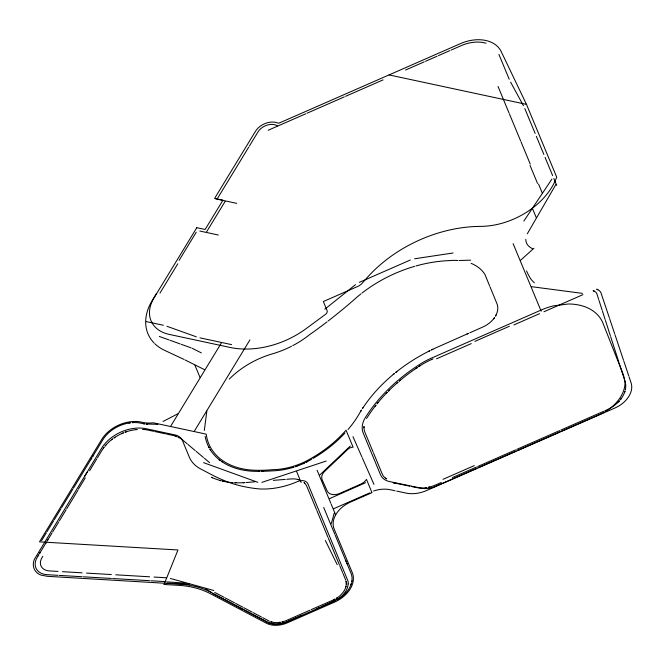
<?xml version="1.0" encoding="UTF-8"?>
<svg xmlns="http://www.w3.org/2000/svg" width="665" height="665" viewBox="0 0 665 665"><rect width="100%" height="100%" fill="white"/><g stroke="black" fill="none" stroke-linecap="round" stroke-linejoin="round"><path stroke-width="1" d="M348.202 583.945L348.219 582.781A18.337 13.009 -24.8 0 0 348.011 581.094L307.853 483.738A8.662 6.143 -24.8 0 0 297.563 481.535A66.392 47.115 -24.8 0 1 259.973 488.975A138.877 98.545 -24.8 0 1 226.699 481.551L221.495 479.407A297.488 211.088 -24.8 0 1 214.803 476.356L200.531 468.875A43.034 30.532 -24.8 0 1 189.143 456.689L182.41 440.446A15.918 11.297 -24.8 0 0 175.086 434.935L146.358 428.775A34.647 24.58 -24.8 0 0 101.454 448.468L34.48 559.149A17.889 12.693 -24.8 0 0 33.824 560.944L33.541 562.141A20.74 14.713 -24.8 0 0 40.814 575.067L47.423 576.322L180.481 584.169A92.851 65.885 -24.8 0 1 209.708 591.659L267.089 621.858L272.5 623.77A21.563 15.303 -24.8 0 0 279.649 623.837L285.576 622.299L297.014 617.361M363.946 427.637L364.013 426.406A24.58 17.44 -24.8 0 0 364.952 432.383L373.132 452.084M204.321 430.496L206.84 411.053M625.566 388.568L625.333 389.815A28.088 19.933 -24.8 0 0 625.042 381.452L624.269 379.025M351.951 580.952L351.694 582.207A26.45 18.77 -24.8 0 0 351.029 573.321L346.631 562.731L347.072 563.804M345.833 586.804L346.141 585.724A19.194 13.616 -24.8 0 1 336.349 598.367L337.488 597.577M331.237 523.796L334.196 513.239M624.659 392.259L625.042 390.995A28.088 19.933 -24.8 0 1 620.287 399.823L621.168 398.634M350.912 584.685L351.378 583.429A26.45 18.77 -24.8 0 1 336.956 599.83L338.369 599.007M164.039 584.535L177.962 549.972L39.493 541.859L101.662 439.532A30.665 21.762 -24.8 0 1 141.396 422.109L142.775 422.408A30.199 21.43 -24.8 0 0 153.299 422.799L206.217 434.145A72.327 51.321 -24.8 0 0 253.955 470.205A119.143 84.538 -24.8 0 0 272.426 469.673A58.437 41.463 -24.8 0 0 310.838 458.551A105.02 74.522 -24.8 0 0 346.058 430.189L353.123 447.213A5.852 4.156 -24.8 0 0 347.795 449.365L324.786 471.219A10.532 7.473 -24.8 0 0 322.159 479.806L327.155 490.928A10.532 7.473 -24.8 0 0 339.64 493.447L360.696 484.153A10.532 7.473 -24.8 0 0 366.482 479.399L371.993 492.665A25.511 18.105 -24.8 0 0 370.995 493.081L350.189 502.2A25.511 18.105 -24.8 0 0 334.146 528.999L352.317 572.764A27.855 19.767 -24.8 0 1 334.387 602.199L287.479 622.764A22.701 16.11 -24.8 0 1 266.399 623.221L210.381 593.687A91.994 65.278 -24.8 0 0 178.461 585.316L164.172 584.477M496.148 314.886L495.483 316.124A22.236 15.777 -24.8 0 0 496.938 303.647L490.063 286.939M527.295 233.806L555.84 184.579M84.472 476.689L87.448 471.734M42.809 556.297L41.995 557.661A14.04 9.958 -24.8 0 0 49.459 570.927L57.996 571.426M41.538 540.695L46.384 532.707M47.032 531.643L53.69 520.695M54.322 519.648L60.947 508.742M61.579 507.694L72.826 489.191M73.466 488.135L91.961 457.695L91.213 458.917M93.341 455.417L92.601 456.639L102.842 439.789A29.26 20.765 -24.8 0 1 130.406 422.799L128.852 423.023M52.651 531.975L58.828 521.792M59.468 520.737L66.118 509.772M66.758 508.717L77.938 490.271M78.387 489.191L85.286 477.836M89.584 470.762L96.882 458.742M97.522 457.695L102.003 450.321A35.578 25.245 -24.8 0 1 104.122 447.221L103.374 448.243M38.08 555.907L38.828 554.685L37.298 557.195A18.495 13.125 -24.8 0 0 47.124 574.685L58.046 575.325M40.208 552.407L39.468 553.629L46.492 542.091L45.752 543.313M47.88 539.814L47.132 541.036L52.003 533.039M156.466 293.539L152.285 300.397A57.348 40.69 -24.8 0 0 154.097 343.007M179.134 260.323L196.283 232.16M159.957 293.099L177.796 263.797M217.388 198.611L248.776 147.056M249.417 146.009L258.053 131.836A12.643 8.969 -24.8 0 1 277.313 125.76M206.566 231.894L225.094 201.453M170.947 425.791L221.345 343.015M194.537 430.854L249.915 339.906M360.754 411.236L361.519 410.014A137.389 97.489 -24.8 0 0 360.089 412.325A106.425 75.519 -24.8 0 1 348.061 429.515M366.556 418.468L369.931 413.339A144.114 102.26 -24.8 0 1 376.024 405.068L375.11 406.249M363.248 407.371L362.45 408.576A137.389 97.489 -24.8 0 1 394.478 373.456L393.264 374.47M523.829 221.096L551.892 179.118M493.613 318.809L494.519 317.629A22.236 15.777 -24.8 0 1 482.732 327.064L469.823 332.791M377.969 402.658L377.022 403.821A144.114 102.26 -24.8 0 1 387.271 392.3L386.215 393.414M618.392 401.926L619.448 400.812A28.088 19.933 -24.8 0 1 606.563 410.039L604.917 410.762M105.876 445.193L104.97 446.149A35.578 25.245 -24.8 0 1 112.684 438.875L111.645 439.748M389.441 390.122L388.343 391.211A144.114 102.26 -24.8 0 1 398.086 382.134L396.889 383.173M319.832 474.968L350.339 445.991M520.67 260.173L533.945 248.244M400.421 380.164L399.2 381.178A144.114 102.26 -24.8 0 1 417.362 367.537L416.016 368.435M324.811 309.2L355.517 284.67M396.864 371.536L395.617 372.533A137.389 97.489 -24.8 0 1 430.089 350.596L428.626 351.328M419.914 365.866L418.551 366.748A144.114 102.26 -24.8 0 1 421.469 364.885A56.176 39.858 -24.8 0 1 431.71 359.466M338.194 598.857L324.836 605.175M114.995 437.346L113.806 438.077A35.578 25.245 -24.8 0 1 123.532 432.815L122.244 433.356M311.752 459.174L311.411 459.374A59.842 42.46 -24.8 0 1 305.759 462.424L307.222 461.693M163.008 421.485L177.796 413.829M333.863 599.689L335.127 599.065A19.194 13.616 -24.8 0 1 333.223 599.996L311.145 609.664M432.824 349.266L431.352 349.973A137.389 97.489 -24.8 0 1 436.805 347.429L468.534 333.356L467.03 334.005M334.221 601.168L335.7 600.453A26.45 18.77 -24.8 0 1 334.005 601.276L287.097 621.842A21.305 15.112 -24.8 0 1 282.409 623.438L283.972 622.989M302.999 463.721L304.487 463.039A59.842 42.46 -24.8 0 1 295.368 466.697L296.914 466.182M329.641 498.592L365.584 482.724M268.178 130.249L305.692 113.806M306.981 113.241L344.271 96.899M345.559 96.334L383.073 79.9M405.575 70.033L424.228 61.862M425.509 61.296L437.088 56.226M438.376 55.66L449.947 50.59M451.236 50.025L461.311 45.611A31.363 22.253 -24.8 0 1 486.049 43.217M359.324 282.359L410.338 260.007M431.527 359.549L433.023 358.892M474.901 341.378L509.415 326.249M436.539 358.817L471.269 343.606M513.92 324.911L539.648 313.639M543.928 311.76L582.947 294.662M333.822 508.659L369.798 492.873M442.998 479.332L474.286 465.616M441.261 482.474L435.267 485.101A26.218 18.603 -24.8 0 1 428.26 487.362L429.823 487.013M452.449 477.57L476.414 467.071M477.703 466.506L515.533 449.931M516.821 449.365L559.581 430.629M560.869 430.064L603.629 411.319M441.834 483.862L426.697 490.496A28.346 20.116 -24.8 0 1 406.24 493.122L396.706 491.111M443.123 483.297L476.988 468.451M478.276 467.886L516.106 451.311M517.395 450.745L560.154 432.009M561.443 431.444L604.202 412.707M605.491 412.142L614.959 407.986A24.58 17.44 -24.8 0 0 631.085 382.832L629.107 376.914M309.865 610.229L286.524 620.462A19.194 13.616 -24.8 0 1 281.819 622.016L283.157 621.667M297.729 617.054L302.01 615.175M316.989 608.608L319.84 607.361M321.27 606.738L324.121 605.482M126.242 431.801L124.929 432.275A35.578 25.245 -24.8 0 1 137.156 429.499L135.826 429.623M261.852 482.383L326.199 461.045M292.475 467.611L294.03 467.138A64.796 45.976 -24.8 0 1 272.118 470.887A314.636 223.257 -24.8 0 1 261.403 471.369L262.924 471.335M279.458 624.044L281.021 623.753A21.305 15.112 -24.8 0 1 268.178 622.689L269.408 623.188M414.594 258.776L453.081 252.991M279.092 622.415L280.414 622.299A19.194 13.616 -24.8 0 1 270.73 621.717L271.894 621.999M245.917 482.549L254.72 481.834M273.34 480.354L285.277 479.407M286.748 479.29L291.046 478.95A20.831 14.78 -24.8 0 1 299.325 479.881L298.203 479.548M425.301 487.753L426.847 487.628A26.218 18.603 -24.8 0 1 416.34 487.536L411.352 486.506M243.215 482.715L244.529 482.649A84.854 60.207 -24.8 0 1 234.687 482.748L235.975 482.765M133.698 422.549L132.169 422.624A29.26 20.765 -24.8 0 1 140.756 423.156L142.135 423.455A31.604 22.419 -24.8 0 0 144.762 423.896L143.341 423.68M459.224 260.505L470.67 260.165M258.56 471.385L260.073 471.385A120.548 85.536 -24.8 0 1 253.548 471.277A73.732 52.319 -24.8 0 1 221.171 461.153L222.243 461.818M156.342 424.287L157.846 424.303L146.017 424.021L147.514 424.071M166.591 583.197L189.467 584.094M233.033 482.665L232.127 482.607M62.435 571.684L82.119 572.831M86.558 573.097L111.313 574.552M154.056 577.054L166.117 577.76M59.318 575.4L82.169 576.738M83.441 576.813L111.371 578.45M112.643 578.525L149.667 580.695M150.938 580.769L166.175 581.659M167.372 581.917L184.895 583.08M115.76 574.809L149.617 576.796M232.675 482.64L232.309 482.615A59.185 41.995 -24.8 0 1 223.482 481.327L222.384 481.061L223.548 481.335M143.997 429.507L142.742 429.399A35.578 25.245 -24.8 0 1 148.096 430.105L153.598 431.277M531.759 286.715L582.407 293.373M409.682 486.157L394.395 482.981A26.218 18.603 -24.8 0 1 393.223 482.707L394.569 483.039M395.043 490.753L390.081 489.706A26.916 19.102 -24.8 0 0 373.589 491.011M389.067 74.921L526.472 104.38M215.884 198.885L236.723 203.349M199.849 231.046L218.336 235.003M146.342 321.627L163.374 325.268M199.941 337.845L231.595 344.62M154.779 431.535L165.394 433.804M166.574 434.062L172.468 435.317A33.242 23.583 -24.8 0 1 176.973 436.689L175.909 436.282M220.09 480.446L221.229 480.762A83.532 59.268 -24.8 0 1 211.337 477.295L212.401 477.719M170.39 578.459L213.764 590.487M594.402 291.145L593.08 290.763A8.429 5.977 -24.8 0 1 596.937 293.972L598.7 299.458M166.965 326.291L196.341 336.822M159.334 336.448L169.193 339.99M170.273 340.38L180.14 343.913M181.221 344.304L191.079 347.837M203.548 462.649L257.812 482.308M184.022 359.441L164.521 350.305A57.348 40.69 -24.8 0 1 154.82 343.738M241.653 608.733L242.816 609.306M179.026 437.637L178.029 437.146A33.242 23.583 -24.8 0 1 182.842 440.172L187.239 443.863M192.119 348.277L201.354 352.891M185.028 359.931L204.488 369.649M239.458 607.611L240.614 608.184M265.809 621.501L266.964 622.083L244.354 610.162M214.77 592.415L224.155 597.361M225.194 597.91L234.562 602.847M235.609 603.396L242.816 607.203M243.839 607.735L252.143 612.116M253.274 612.714L261.536 617.07M262.667 617.66L269.358 621.168M212.808 593.529L243.315 609.614M597.843 289.774L596.705 289.175A12.352 8.761 -24.8 0 1 601.468 294.287L609.29 317.671M385.6 478.143L386.697 478.792M205.36 588.608L211.694 592.623M532.499 248.851L530.038 247.205A17.556 12.46 -24.8 0 1 525.799 239.358M219.184 459.839L220.198 460.554M188.045 444.544L195.202 450.562M196.084 451.302L203.415 457.462M204.296 458.21L209.583 462.657M304.728 483.256L303.996 482.532A20.831 14.78 -24.8 0 1 306.889 486.531L316.457 509.573M210.522 450.03L209.849 449.066A73.732 52.319 -24.8 0 0 220.248 460.479M510.604 82.136L523.446 105.71M208.694 446.888L209.226 447.919A73.732 52.319 -24.8 0 1 205.169 436.398M325.351 540.495L337.213 564.685M352.99 436.714L361.918 456.996M362.317 457.911L373.954 484.369M513.114 243.639L541.152 311.162M373.506 453.006L382.649 474.935A17.647 12.527 -24.8 0 0 386.631 478.817M524.81 108.561L535.134 133.424M536.339 136.333L543.862 154.446M545.067 157.364L552.648 175.618M553.862 178.536L556.713 185.41M498.916 54.43L509.24 79.293M498.035 86.467L509.116 113.175M509.498 114.089L520.645 140.947M521.028 141.869L530.263 164.105M538.55 184.072L542.208 192.867M530.038 165.402L537.528 183.432M532.582 208.752L536.248 217.58M317.114 470.255L330.821 503.272M331.203 504.195L335.65 514.91M323.705 507.478L334.786 534.186M335.168 535.101L346.257 561.809L345.817 560.728M316.839 510.496L327.92 537.195M328.302 538.11L339.391 564.818M339.773 565.732L342.575 572.49M342.957 573.405L345.75 580.163M296.565 471.402L301.154 482.449M194.945 365.251L199.974 377.346M489.681 286.017L484.876 274.337A48.196 34.198 -24.8 0 0 471.061 263.34M609.606 318.618L614.684 333.805M615 334.753L623.521 360.222M623.837 361.17L628.782 375.958M598.999 300.414L602.116 310.114M602.424 311.062L605.133 319.491M605.441 320.447L610.345 335.709M610.653 336.656L618.882 362.259M619.182 363.215L623.961 378.077M346.124 582.149L346.041 581.127A19.194 13.616 -24.8 0 1 346.29 584.568L346.207 583.546M292.741 345.642A78.204 55.494 -24.8 0 0 309.2 334.969A416.423 295.484 -24.8 0 0 327.005 321.877M291.494 346.282A78.204 55.494 -24.8 0 1 272.334 353.871A73.732 52.319 -24.8 0 0 229.242 379.117M328.094 321.045A416.423 295.484 -24.8 0 0 357.238 296.898A114.064 80.939 -24.8 0 1 360.979 293.855M362.051 293.007A114.064 80.939 -24.8 0 1 414.636 266.349M415.966 265.967A114.064 80.939 -24.8 0 1 449.631 260.589A48.196 34.198 -24.8 0 1 457.936 260.481M534.344 282.766A38.62 27.406 -24.8 0 1 529.847 277.446A119.575 84.846 -24.8 0 1 526.547 270.938M344.952 433.023A106.425 75.519 -24.8 0 1 312.982 458.468M348.128 583.961A20.989 14.888 -24.8 0 1 338.219 598.874M196.774 227.696L154.006 297.92A39.326 27.905 -24.8 0 0 169.126 334.379L229.899 347.413A76.774 54.48 -24.8 0 0 306.274 328.527L325.493 314.346A4.214 2.993 -24.8 0 0 327.089 310.538L323.348 301.528L357.687 286.49A9.36 6.642 -24.8 0 0 361.918 283.481L365.426 279.599A117.04 83.05 -24.8 0 1 480.421 226.391A65.544 46.508 -24.8 0 0 499.082 224.038A66.683 47.315 -24.8 0 0 556.696 177.123L526.672 104.804L501.219 51.596A34.647 24.58 -24.8 0 0 460.438 43.632L278.66 123.291L277.588 122.892A15.686 11.13 -24.8 0 0 255.493 131.279L214.612 198.411L222.966 200.198L205.128 229.483L196.774 227.696M445.6 481.959L433.231 487.304A19.618 13.915 -24.8 0 1 421.469 488.21L389.69 481.61A19.659 13.948 -24.8 0 1 380.521 474.785L363.231 433.139A26.45 18.77 -24.8 0 1 365.725 416.997A146.034 103.615 -24.8 0 1 420.613 363.838A58.055 41.188 -24.8 0 1 431.203 358.236L541.676 309.824A50.257 35.661 -24.8 0 1 553.455 305.867L568.342 303.988A51.513 36.55 -24.8 0 1 602.623 322.342L623.496 375.102L625 381.76A37.489 26.6 -24.8 0 1 601.384 413.738L445.6 481.959"/></g></svg>
